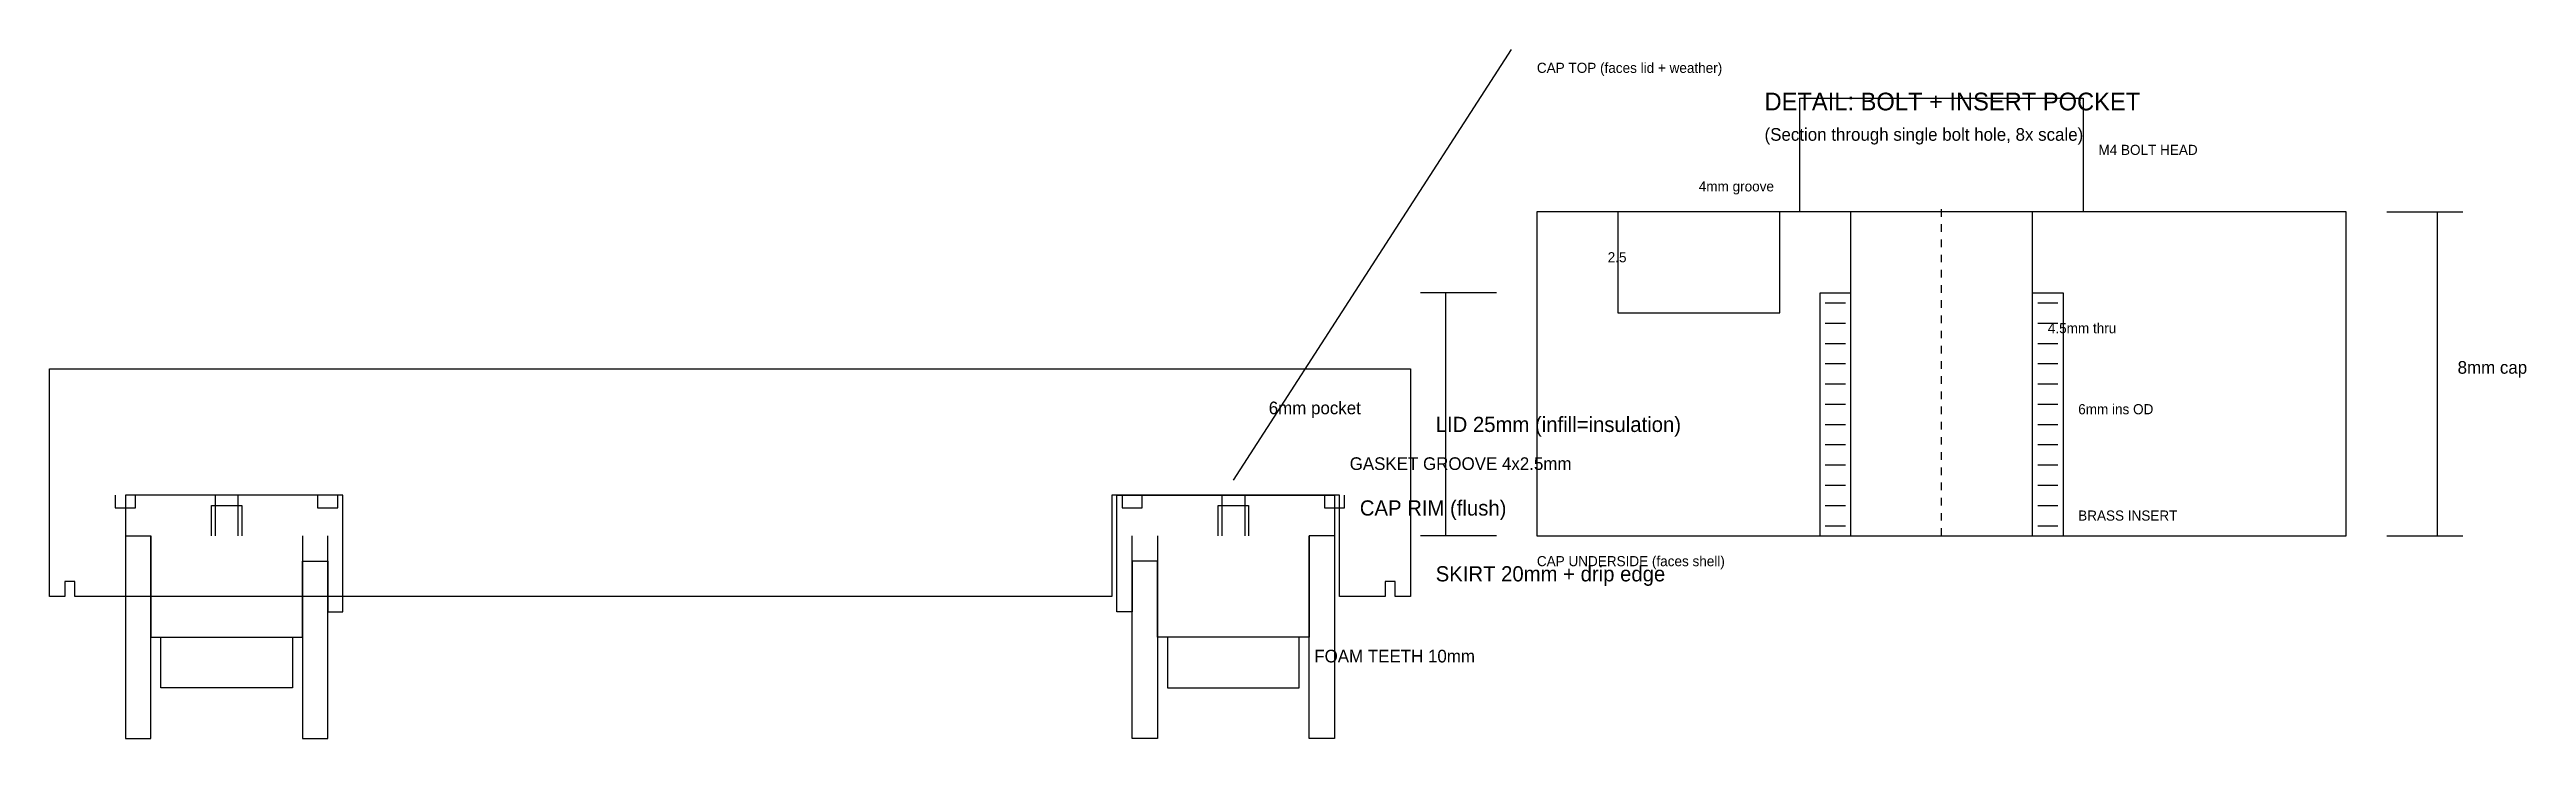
# Model space of a CAD drawing. Header units: metres. Extents: x -134 to 355, y 300 to 436.
import ezdxf

# ---------------------------------------------------------------- set-up
doc = ezdxf.new("R2010")
doc.units = ezdxf.units.M
for name, color, linetype in [('ANNOTATIONS', 7, 'Continuous'), ('CAP', 30, 'Continuous'), ('FASTENERS', 2, 'Continuous'), ('GASKET', 8, 'Continuous'), ('LID', 6, 'Continuous'), ('SHELL_1', 1, 'Continuous'), ('SHELL_2', 3, 'Continuous')]:
    doc.layers.add(name, color=color, linetype=linetype)

msp = doc.modelspace()

# ---------------------------------------------------------------- linework, layer by layer
at = {"layer": 'ANNOTATIONS'}
for p, q in [((99.5, 351), (154.5, 436)), ((239.5, 403), (239.5, 404.5)), ((239.5, 400), (239.5, 401.5)), ((327.5, 404), (342.5, 404)), ((337.5, 340), (337.5, 404)), ((239.5, 397), (239.5, 398.5)), ((239.5, 394), (239.5, 395.5)), ((239.5, 391), (239.5, 392.5)), ((151.5, 388), (136.5, 388)), ((141.5, 340), (141.5, 388)), ((239.5, 388), (239.5, 389.5)), ((239.5, 385), (239.5, 386.5)), ((239.5, 382), (239.5, 383.5)), ((239.5, 379), (239.5, 380.5)), ((239.5, 376), (239.5, 377.5)), ((239.5, 373), (239.5, 374.5)), ((239.5, 370), (239.5, 371.5)), ((239.5, 367), (239.5, 368.5)), ((239.5, 364), (239.5, 365.5)), ((239.5, 361), (239.5, 362.5)), ((239.5, 358), (239.5, 359.5)), ((239.5, 355), (239.5, 356.5)), ((239.5, 352), (239.5, 353.5)), ((239.5, 349), (239.5, 350.5)), ((239.5, 346), (239.5, 347.5)), ((239.5, 343), (239.5, 344.5)), ((151.5, 340), (136.5, 340)), ((239.5, 340), (239.5, 341.5)), ((327.5, 340), (342.5, 340))]:
    msp.add_line(p, q, dxfattribs=at)
at = {"layer": 'CAP'}
msp.add_lwpolyline([(159.5, 340), (319.5, 340), (319.5, 404), (159.5, 404)], close=True, dxfattribs=at)
for points in [[(-119.5, 348), (-119.5, 340), (-114.5, 340), (-114.5, 320), (-84.5, 320), (-84.5, 335), (-79.5, 335), (-79.5, 325), (-76.5, 325), (-76.5, 348), (-119.5, 348)], [(119.5, 348), (119.5, 340), (114.5, 340), (114.5, 320), (84.5, 320), (84.5, 335), (79.5, 335), (79.5, 325), (76.5, 325), (76.5, 348), (119.5, 348)], [(-86.5, 320), (-86.5, 310), (-112.5, 310), (-112.5, 320)], [(86.5, 320), (86.5, 310), (112.5, 310), (112.5, 320)]]:
    msp.add_lwpolyline(points, dxfattribs=at)
at = {"layer": 'FASTENERS'}
for p, q in [((216.5, 386), (220.5, 386)), ((216.5, 382), (220.5, 382)), ((258.5, 386), (262.5, 386)), ((258.5, 382), (262.5, 382)), ((216.5, 378), (220.5, 378)), ((258.5, 378), (262.5, 378)), ((216.5, 374), (220.5, 374)), ((258.5, 374), (262.5, 374)), ((216.5, 370), (220.5, 370)), ((258.5, 370), (262.5, 370)), ((216.5, 366), (220.5, 366)), ((258.5, 366), (262.5, 366)), ((216.5, 362), (220.5, 362)), ((216.5, 358), (220.5, 358)), ((258.5, 362), (262.5, 362)), ((258.5, 358), (262.5, 358)), ((216.5, 354), (220.5, 354)), ((258.5, 354), (262.5, 354)), ((-101.75, 348), (-101.75, 340)), ((-97.25, 348), (-97.25, 340)), ((97.25, 348), (97.25, 340)), ((101.75, 348), (101.75, 340)), ((216.5, 350), (220.5, 350)), ((258.5, 350), (262.5, 350)), ((216.5, 346), (220.5, 346)), ((258.5, 346), (262.5, 346)), ((216.5, 342), (220.5, 342)), ((258.5, 342), (262.5, 342))]:
    msp.add_line(p, q, dxfattribs=at)
msp.add_lwpolyline([(211.5, 404), (211.5, 426.4), (267.5, 426.4), (267.5, 404)], close=True, dxfattribs=at)
for points in [[(221.5, 404), (221.5, 340), (257.5, 340), (257.5, 404)], [(215.5, 340), (215.5, 388), (221.5, 388), (221.5, 340)], [(257.5, 340), (257.5, 388), (263.5, 388), (263.5, 340)], [(-102.5, 340), (-102.5, 346), (-96.5, 346), (-96.5, 340)], [(96.5, 340), (96.5, 346), (102.5, 346), (102.5, 340)]]:
    msp.add_lwpolyline(points, dxfattribs=at)
at = {"layer": 'GASKET'}
for points in [[(175.5, 404), (175.5, 384), (207.5, 384), (207.5, 404)], [(-121.5, 348), (-121.5, 345.5), (-117.5, 345.5), (-117.5, 348)], [(-81.5, 348), (-81.5, 345.5), (-77.5, 345.5), (-77.5, 348)], [(77.5, 348), (77.5, 345.5), (81.5, 345.5), (81.5, 348)], [(117.5, 348), (117.5, 345.5), (121.5, 345.5), (121.5, 348)]]:
    msp.add_lwpolyline(points, dxfattribs=at)
at = {"layer": 'LID'}
msp.add_lwpolyline([(134.5, 373), (134.5, 328), (131.5, 328), (131.5, 331), (129.5, 331), (129.5, 328), (120.5, 328), (120.5, 348), (75.5, 348), (75.5, 328), (-129.5, 328), (-129.5, 331), (-131.5, 331), (-131.5, 328), (-134.5, 328), (-134.5, 373), (134.5, 373)], dxfattribs=at)
at = {"layer": 'SHELL_1'}
for points in [[(-119.5, 340), (-119.5, 300), (-114.5, 300), (-114.5, 340)], [(119.5, 340), (119.5, 300), (114.5, 300), (114.5, 340)]]:
    msp.add_lwpolyline(points, dxfattribs=at)
at = {"layer": 'SHELL_2'}
for points in [[(-84.5, 340), (-84.5, 300), (-79.5, 300), (-79.5, 340)], [(84.5, 340), (84.5, 300), (79.5, 300), (79.5, 340)]]:
    msp.add_lwpolyline(points, dxfattribs=at)

# ---------------------------------------------------------------- texts
at = {"layer": 'ANNOTATIONS'}
for s, height, p in [('CAP TOP (faces lid + weather)', 2, (159.5, 431.4)), ('(Section through single bolt hole, 8x scale)', 2.5, (204.5, 418)), ('8mm cap', 2.5, (341.5, 372)), ('6mm pocket', 2.5, (106.5, 364)), ('CAP UNDERSIDE (faces shell)', 2, (159.5, 334))]:
    msp.add_text(s, height=height, dxfattribs=at).set_placement(p)
at = {"layer": 'CAP'}
for s, height, p in [('CAP RIM (flush)', 3, (124.5, 344)), ('FOAM TEETH 10mm', 2.5, (115.5, 315))]:
    msp.add_text(s, height=height, dxfattribs=at).set_placement(p)
at = {"layer": 'FASTENERS'}
for s, height, p in [('DETAIL: BOLT + INSERT POCKET', 3.5, (204.5, 424)), ('M4 BOLT HEAD', 2, (270.5, 415.2)), ('4.5mm thru', 2, (260.5, 380)), ('6mm ins OD', 2, (266.5, 364)), ('BRASS INSERT', 2, (266.5, 343))]:
    msp.add_text(s, height=height, dxfattribs=at).set_placement(p)
at = {"layer": 'GASKET'}
for s, height, p in [('4mm groove', 2, (191.5, 408)), ('2.5', 2, (173.5, 394)), ('GASKET GROOVE 4x2.5mm', 2.5, (122.5, 353))]:
    msp.add_text(s, height=height, dxfattribs=at).set_placement(p)
at = {"layer": 'LID'}
for s, p in [('LID 25mm (infill=insulation)', (139.5, 360.5)), ('SKIRT 20mm + drip edge', (139.5, 331))]:
    msp.add_text(s, height=3, dxfattribs=at).set_placement(p)

doc.saveas('drawing.dxf')
